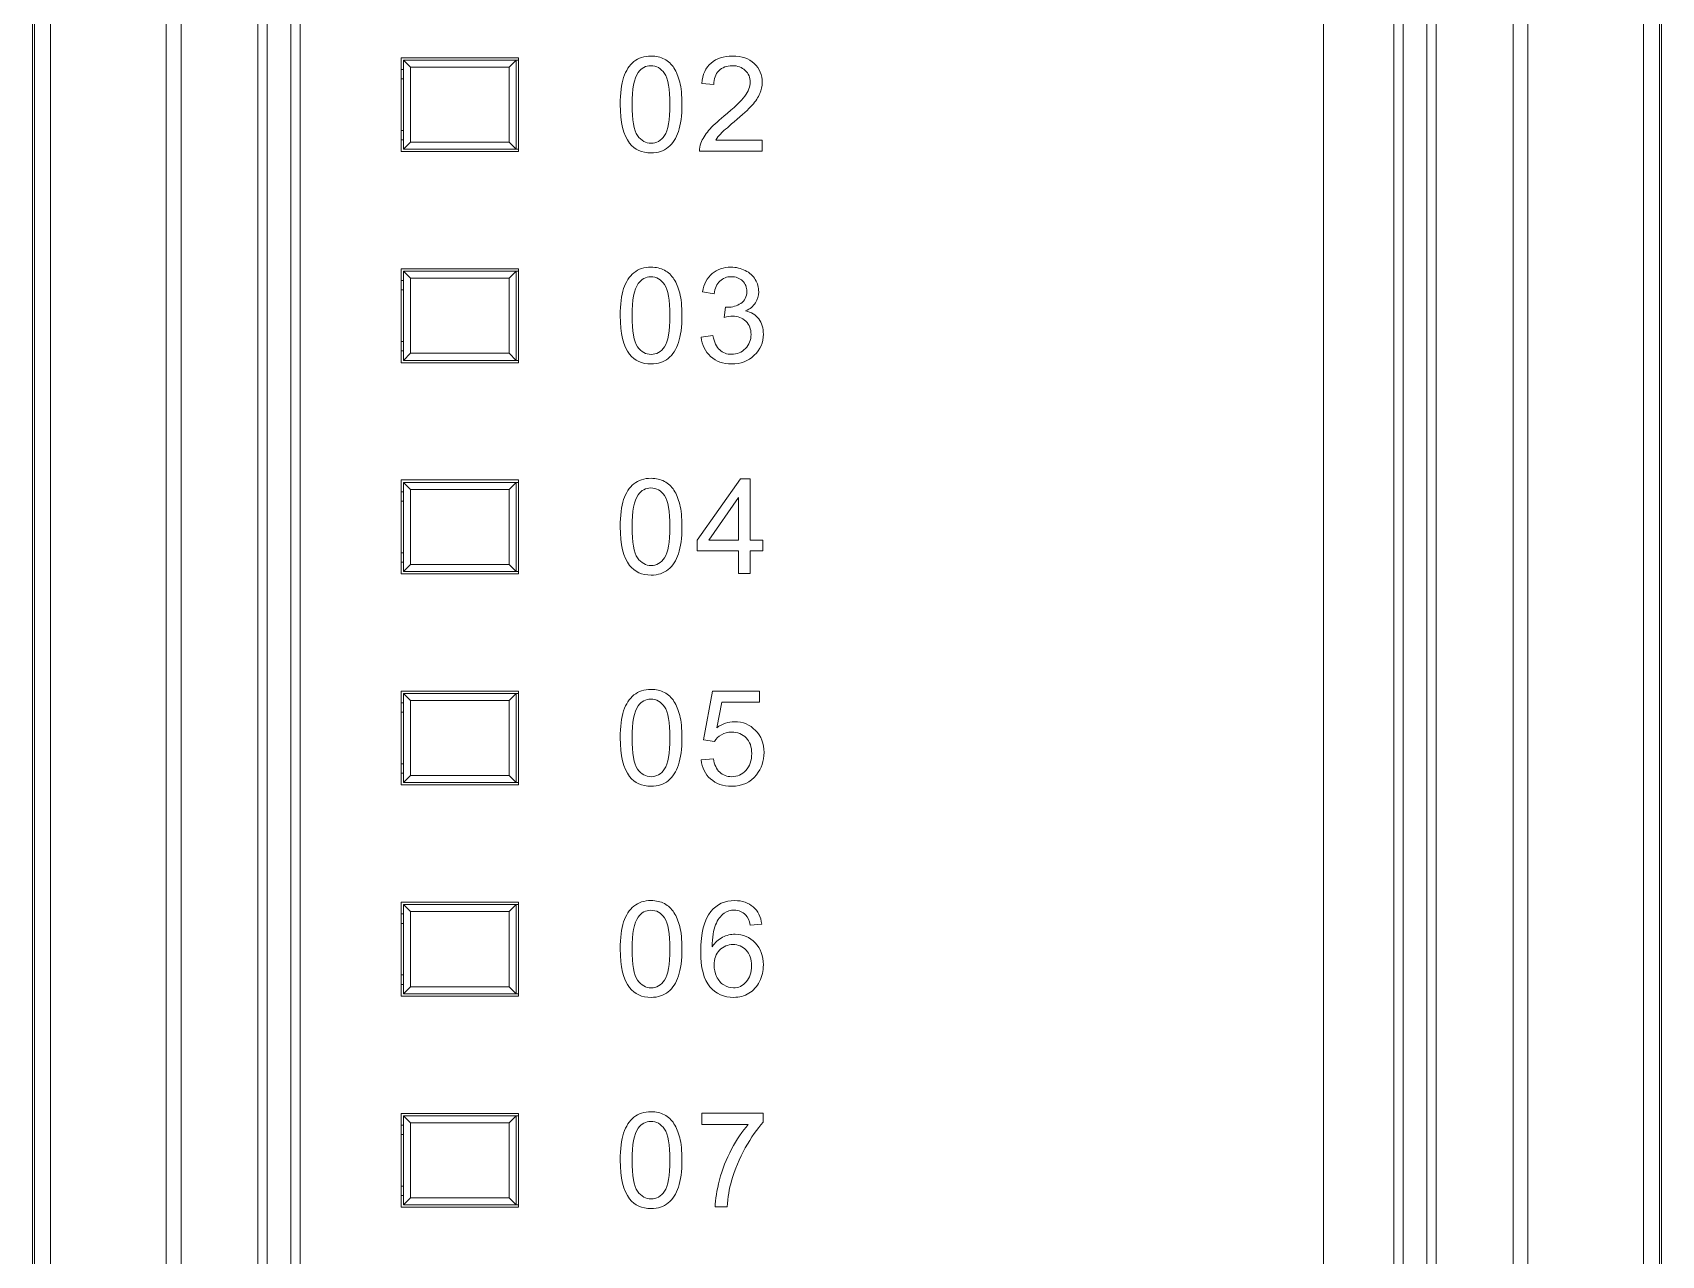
# Model space of a CAD drawing. Header units: millimetres. Extents: x 33157 to 59611, y -29750 to 1750.
# Drawn here: x 53865.92 to 53900.62, y -1305.34 to -1279.27 of the extents above; entities that cross this region are included whole.
import ezdxf

# ---------------------------------------------------------------- set-up
doc = ezdxf.new("R2010")
doc.units = ezdxf.units.MM
doc.layers.add('layer 1', color=7, linetype='Continuous', lineweight=18)

msp = doc.modelspace()

# ---------------------------------------------------------------- linework, layer by layer
at = {"layer": 'layer 1', "lineweight": 9}
for p, q in [((53865.916, -1256.061), (53865.916, -1354.561)), ((53900.616, -1256.061), (53900.616, -1354.561)), ((53865.954, -1256.726), (53865.954, -1353.897)), ((53866.295, -1256.726), (53866.295, -1353.897)), ((53900.236, -1256.726), (53900.236, -1353.897)), ((53900.578, -1256.726), (53900.578, -1353.897)), ((53868.762, -1261.042), (53868.762, -1349.581)), ((53869.078, -1261.042), (53869.078, -1349.581)), ((53870.716, -1261.311), (53870.716, -1349.311)), ((53870.916, -1261.311), (53870.916, -1349.311)), ((53871.416, -1261.311), (53871.416, -1349.311)), ((53871.616, -1261.311), (53871.616, -1349.311)), ((53894.916, -1261.311), (53894.916, -1349.311)), ((53895.116, -1261.311), (53895.116, -1349.311)), ((53895.616, -1261.311), (53895.616, -1349.311)), ((53895.816, -1261.311), (53895.816, -1349.311)), ((53897.454, -1261.042), (53897.454, -1349.581)), ((53897.77, -1261.042), (53897.77, -1349.581)), ((53873.766, -1279.811), (53873.766, -1281.811)), ((53873.816, -1279.861), (53873.816, -1281.761)), ((53873.966, -1280.011), (53873.966, -1281.611)), ((53876.066, -1280.011), (53876.066, -1281.611)), ((53876.216, -1279.861), (53876.216, -1281.761)), ((53876.266, -1279.811), (53876.266, -1281.811)), ((53873.766, -1284.311), (53873.766, -1286.311)), ((53873.816, -1284.361), (53873.816, -1286.261)), ((53873.966, -1284.511), (53873.966, -1286.111)), ((53876.066, -1284.511), (53876.066, -1286.111)), ((53876.216, -1284.361), (53876.216, -1286.261)), ((53876.266, -1284.311), (53876.266, -1286.311)), ((53873.766, -1288.811), (53873.766, -1290.811)), ((53873.816, -1288.861), (53873.816, -1290.761)), ((53873.966, -1289.011), (53873.966, -1290.611)), ((53876.066, -1289.011), (53876.066, -1290.611)), ((53876.216, -1288.861), (53876.216, -1290.761)), ((53876.266, -1288.811), (53876.266, -1290.811)), ((53873.766, -1293.311), (53873.766, -1295.311)), ((53873.816, -1293.361), (53873.816, -1295.261)), ((53873.966, -1293.511), (53873.966, -1295.111)), ((53876.066, -1293.511), (53876.066, -1295.111)), ((53876.216, -1293.361), (53876.216, -1295.261)), ((53876.266, -1293.311), (53876.266, -1295.311)), ((53873.766, -1297.811), (53873.766, -1299.811)), ((53873.816, -1297.861), (53873.816, -1299.761)), ((53873.966, -1298.011), (53873.966, -1299.611)), ((53876.066, -1298.011), (53876.066, -1299.611)), ((53876.216, -1297.861), (53876.216, -1299.761)), ((53876.266, -1297.811), (53876.266, -1299.811)), ((53873.766, -1302.311), (53873.766, -1304.311)), ((53873.816, -1302.361), (53873.816, -1304.261)), ((53873.966, -1302.511), (53873.966, -1304.111)), ((53876.066, -1302.511), (53876.066, -1304.111)), ((53876.216, -1302.361), (53876.216, -1304.261)), ((53876.266, -1302.311), (53876.266, -1304.311))]:
    msp.add_line(p, q, dxfattribs=at)
at = {"layer": 'layer 1'}
for points, knots in [([(53893.416, -1261.011), (53893.416, -1261.011), (53894.616, -1261.011), (53894.616, -1261.011), (53894.781, -1261.011), (53894.916, -1261.146), (53894.916, -1261.311), (53894.916, -1261.311), (53894.916, -1312.568), (53894.916, -1312.568), (53894.916, -1312.568), (53885.916, -1317.764), (53885.916, -1317.764), (53885.916, -1317.764), (53885.916, -1313.807), (53885.916, -1313.807), (53885.916, -1313.807), (53890.416, -1311.209), (53890.416, -1311.209), (53892.324, -1310.107), (53893.416, -1308.216), (53893.416, -1306.013), (53893.416, -1306.013), (53893.416, -1261.011), (53893.416, -1261.011)], [0, 0, 0, 0, 141285.913977, 141285.913977, 141285.913977, 282571.827954, 282571.827954, 282571.827954, 423857.74193, 423857.74193, 423857.74193, 565143.655907, 565143.655907, 565143.655907, 706429.569884, 706429.569884, 706429.569884, 847715.483861, 847715.483861, 847715.483861, 989001.397838, 989001.397838, 989001.397838, 1130287.311814, 1130287.311814, 1130287.311814, 1130287.311814]), ([(53878.434, -1280.807), (53878.434, -1280.569), (53878.459, -1280.376), (53878.508, -1280.23), (53878.557, -1280.084), (53878.63, -1279.971), (53878.727, -1279.893), (53878.823, -1279.814), (53878.945, -1279.775), (53879.092, -1279.775), (53879.2, -1279.775), (53879.295, -1279.797), (53879.377, -1279.84), (53879.459, -1279.884), (53879.527, -1279.947), (53879.58, -1280.03), (53879.632, -1280.111), (53879.674, -1280.212), (53879.704, -1280.33), (53879.734, -1280.448), (53879.749, -1280.607), (53879.749, -1280.807), (53879.749, -1281.044), (53879.725, -1281.236), (53879.676, -1281.382), (53879.628, -1281.528), (53879.555, -1281.641), (53879.458, -1281.72), (53879.362, -1281.799), (53879.239, -1281.838), (53879.092, -1281.838), (53878.897, -1281.838), (53878.745, -1281.769), (53878.634, -1281.63), (53878.501, -1281.461), (53878.434, -1281.187), (53878.434, -1280.807)], [0, 0, 0, 0, 138071.505665, 138071.505665, 138071.505665, 276143.011331, 276143.011331, 276143.011331, 414214.516996, 414214.516996, 414214.516996, 552286.022661, 552286.022661, 552286.022661, 690357.528326, 690357.528326, 690357.528326, 828429.033992, 828429.033992, 828429.033992, 966500.539657, 966500.539657, 966500.539657, 1104572.045322, 1104572.045322, 1104572.045322, 1242643.550988, 1242643.550988, 1242643.550988, 1380715.056653, 1380715.056653, 1380715.056653, 1518786.562318, 1518786.562318, 1518786.562318, 1656858.067983, 1656858.067983, 1656858.067983, 1656858.067983]), ([(53878.688, -1280.808), (53878.688, -1281.141), (53878.727, -1281.362), (53878.804, -1281.471), (53878.882, -1281.58), (53878.978, -1281.635), (53879.092, -1281.635), (53879.206, -1281.635), (53879.302, -1281.58), (53879.379, -1281.47), (53879.457, -1281.36), (53879.495, -1281.14), (53879.495, -1280.808), (53879.495, -1280.475), (53879.457, -1280.254), (53879.379, -1280.145), (53879.302, -1280.036), (53879.205, -1279.981), (53879.089, -1279.981), (53878.975, -1279.981), (53878.884, -1280.03), (53878.816, -1280.126), (53878.731, -1280.249), (53878.688, -1280.476), (53878.688, -1280.808)], [0, 0, 0, 0, 141285.521759, 141285.521759, 141285.521759, 282571.043519, 282571.043519, 282571.043519, 423856.565278, 423856.565278, 423856.565278, 565142.087038, 565142.087038, 565142.087038, 706427.608797, 706427.608797, 706427.608797, 847713.130557, 847713.130557, 847713.130557, 988998.652316, 988998.652316, 988998.652316, 1130284.174076, 1130284.174076, 1130284.174076, 1130284.174076]), ([(53881.462, -1281.567), (53881.462, -1281.567), (53881.462, -1281.804), (53881.462, -1281.804), (53881.462, -1281.804), (53880.124, -1281.804), (53880.124, -1281.804), (53880.122, -1281.745), (53880.132, -1281.687), (53880.153, -1281.632), (53880.187, -1281.541), (53880.242, -1281.451), (53880.318, -1281.363), (53880.394, -1281.275), (53880.502, -1281.173), (53880.643, -1281.058), (53880.861, -1280.878), (53881.01, -1280.736), (53881.088, -1280.63), (53881.166, -1280.525), (53881.205, -1280.425), (53881.205, -1280.331), (53881.205, -1280.233), (53881.17, -1280.15), (53881.099, -1280.082), (53881.028, -1280.015), (53880.936, -1279.981), (53880.823, -1279.981), (53880.703, -1279.981), (53880.607, -1280.017), (53880.535, -1280.088), (53880.463, -1280.159), (53880.427, -1280.258), (53880.426, -1280.385), (53880.426, -1280.385), (53880.172, -1280.359), (53880.172, -1280.359), (53880.189, -1280.169), (53880.255, -1280.024), (53880.369, -1279.925), (53880.483, -1279.825), (53880.636, -1279.775), (53880.829, -1279.775), (53881.022, -1279.775), (53881.176, -1279.829), (53881.289, -1279.936), (53881.402, -1280.044), (53881.459, -1280.178), (53881.459, -1280.337), (53881.459, -1280.418), (53881.442, -1280.497), (53881.409, -1280.575), (53881.376, -1280.654), (53881.321, -1280.736), (53881.244, -1280.823), (53881.167, -1280.909), (53881.04, -1281.028), (53880.862, -1281.178), (53880.713, -1281.303), (53880.617, -1281.388), (53880.575, -1281.433), (53880.532, -1281.477), (53880.497, -1281.522), (53880.47, -1281.567), (53880.47, -1281.567), (53881.462, -1281.567), (53881.462, -1281.567)], [0, 0, 0, 0, 135152.174278, 135152.174278, 135152.174278, 270304.348555, 270304.348555, 270304.348555, 405456.522833, 405456.522833, 405456.522833, 540608.697111, 540608.697111, 540608.697111, 675760.871389, 675760.871389, 675760.871389, 810913.045666, 810913.045666, 810913.045666, 946065.219944, 946065.219944, 946065.219944, 1081217.394222, 1081217.394222, 1081217.394222, 1216369.5685, 1216369.5685, 1216369.5685, 1351521.742777, 1351521.742777, 1351521.742777, 1486673.917055, 1486673.917055, 1486673.917055, 1621826.091333, 1621826.091333, 1621826.091333, 1756978.265611, 1756978.265611, 1756978.265611, 1892130.439888, 1892130.439888, 1892130.439888, 2027282.614166, 2027282.614166, 2027282.614166, 2162434.788444, 2162434.788444, 2162434.788444, 2297586.962722, 2297586.962722, 2297586.962722, 2432739.136999, 2432739.136999, 2432739.136999, 2567891.311277, 2567891.311277, 2567891.311277, 2703043.485555, 2703043.485555, 2703043.485555, 2838195.659833, 2838195.659833, 2838195.659833, 2973347.83411, 2973347.83411, 2973347.83411, 2973347.83411]), ([(53878.434, -1285.307), (53878.434, -1285.069), (53878.459, -1284.876), (53878.508, -1284.73), (53878.557, -1284.584), (53878.63, -1284.471), (53878.727, -1284.393), (53878.823, -1284.314), (53878.945, -1284.275), (53879.092, -1284.275), (53879.2, -1284.275), (53879.295, -1284.297), (53879.377, -1284.34), (53879.459, -1284.384), (53879.527, -1284.447), (53879.58, -1284.53), (53879.632, -1284.611), (53879.674, -1284.712), (53879.704, -1284.83), (53879.734, -1284.948), (53879.749, -1285.107), (53879.749, -1285.307), (53879.749, -1285.544), (53879.725, -1285.736), (53879.676, -1285.882), (53879.628, -1286.028), (53879.555, -1286.141), (53879.458, -1286.22), (53879.362, -1286.299), (53879.239, -1286.338), (53879.092, -1286.338), (53878.897, -1286.338), (53878.745, -1286.269), (53878.634, -1286.13), (53878.501, -1285.961), (53878.434, -1285.687), (53878.434, -1285.307)], [0, 0, 0, 0, 138077.391834, 138077.391834, 138077.391834, 276154.783667, 276154.783667, 276154.783667, 414232.175501, 414232.175501, 414232.175501, 552309.567334, 552309.567334, 552309.567334, 690386.959168, 690386.959168, 690386.959168, 828464.351002, 828464.351002, 828464.351002, 966541.742835, 966541.742835, 966541.742835, 1104619.134669, 1104619.134669, 1104619.134669, 1242696.526502, 1242696.526502, 1242696.526502, 1380773.918336, 1380773.918336, 1380773.918336, 1518851.31017, 1518851.31017, 1518851.31017, 1656928.702003, 1656928.702003, 1656928.702003, 1656928.702003]), ([(53878.688, -1285.308), (53878.688, -1285.641), (53878.727, -1285.862), (53878.804, -1285.971), (53878.882, -1286.08), (53878.978, -1286.135), (53879.092, -1286.135), (53879.206, -1286.135), (53879.302, -1286.08), (53879.379, -1285.97), (53879.457, -1285.86), (53879.495, -1285.64), (53879.495, -1285.308), (53879.495, -1284.975), (53879.457, -1284.754), (53879.379, -1284.645), (53879.302, -1284.536), (53879.205, -1284.481), (53879.089, -1284.481), (53878.975, -1284.481), (53878.884, -1284.53), (53878.816, -1284.626), (53878.731, -1284.749), (53878.688, -1284.976), (53878.688, -1285.308)], [0, 0, 0, 0, 141291.545216, 141291.545216, 141291.545216, 282583.090432, 282583.090432, 282583.090432, 423874.635648, 423874.635648, 423874.635648, 565166.180864, 565166.180864, 565166.180864, 706457.72608, 706457.72608, 706457.72608, 847749.271297, 847749.271297, 847749.271297, 989040.816513, 989040.816513, 989040.816513, 1130332.361729, 1130332.361729, 1130332.361729, 1130332.361729]), ([(53880.161, -1285.768), (53880.161, -1285.768), (53880.409, -1285.734), (53880.409, -1285.734), (53880.438, -1285.875), (53880.486, -1285.977), (53880.554, -1286.039), (53880.622, -1286.101), (53880.706, -1286.132), (53880.805, -1286.132), (53880.923, -1286.132), (53881.022, -1286.092), (53881.102, -1286.011), (53881.182, -1285.93), (53881.222, -1285.83), (53881.222, -1285.71), (53881.222, -1285.596), (53881.185, -1285.502), (53881.11, -1285.428), (53881.035, -1285.354), (53880.941, -1285.317), (53880.826, -1285.317), (53880.779, -1285.317), (53880.72, -1285.326), (53880.65, -1285.345), (53880.65, -1285.345), (53880.678, -1285.127), (53880.678, -1285.127), (53880.694, -1285.129), (53880.708, -1285.13), (53880.718, -1285.13), (53880.824, -1285.13), (53880.919, -1285.102), (53881.004, -1285.047), (53881.089, -1284.992), (53881.131, -1284.908), (53881.131, -1284.793), (53881.131, -1284.703), (53881.1, -1284.627), (53881.039, -1284.568), (53880.977, -1284.508), (53880.898, -1284.478), (53880.8, -1284.478), (53880.703, -1284.478), (53880.623, -1284.509), (53880.559, -1284.57), (53880.494, -1284.631), (53880.453, -1284.723), (53880.434, -1284.845), (53880.434, -1284.845), (53880.186, -1284.8), (53880.186, -1284.8), (53880.217, -1284.634), (53880.285, -1284.504), (53880.393, -1284.412), (53880.5, -1284.321), (53880.634, -1284.275), (53880.794, -1284.275), (53880.904, -1284.275), (53881.006, -1284.299), (53881.098, -1284.346), (53881.192, -1284.393), (53881.263, -1284.458), (53881.312, -1284.539), (53881.361, -1284.621), (53881.385, -1284.707), (53881.385, -1284.799), (53881.385, -1284.886), (53881.362, -1284.965), (53881.315, -1285.037), (53881.268, -1285.108), (53881.199, -1285.165), (53881.107, -1285.207), (53881.226, -1285.235), (53881.319, -1285.292), (53881.385, -1285.379), (53881.451, -1285.466), (53881.484, -1285.575), (53881.484, -1285.705), (53881.484, -1285.881), (53881.42, -1286.031), (53881.291, -1286.154), (53881.162, -1286.277), (53881, -1286.338), (53880.803, -1286.338), (53880.626, -1286.338), (53880.479, -1286.285), (53880.361, -1286.179), (53880.244, -1286.073), (53880.177, -1285.936), (53880.161, -1285.768)], [0, 0, 0, 0, 134223.887754, 134223.887754, 134223.887754, 268447.775508, 268447.775508, 268447.775508, 402671.663262, 402671.663262, 402671.663262, 536895.551017, 536895.551017, 536895.551017, 671119.438771, 671119.438771, 671119.438771, 805343.326525, 805343.326525, 805343.326525, 939567.214279, 939567.214279, 939567.214279, 1073791.102033, 1073791.102033, 1073791.102033, 1208014.989787, 1208014.989787, 1208014.989787, 1342238.877542, 1342238.877542, 1342238.877542, 1476462.765296, 1476462.765296, 1476462.765296, 1610686.65305, 1610686.65305, 1610686.65305, 1744910.540804, 1744910.540804, 1744910.540804, 1879134.428558, 1879134.428558, 1879134.428558, 2013358.316312, 2013358.316312, 2013358.316312, 2147582.204066, 2147582.204066, 2147582.204066, 2281806.091821, 2281806.091821, 2281806.091821, 2416029.979575, 2416029.979575, 2416029.979575, 2550253.867329, 2550253.867329, 2550253.867329, 2684477.755083, 2684477.755083, 2684477.755083, 2818701.642837, 2818701.642837, 2818701.642837, 2952925.530591, 2952925.530591, 2952925.530591, 3087149.418346, 3087149.418346, 3087149.418346, 3221373.3061, 3221373.3061, 3221373.3061, 3355597.193854, 3355597.193854, 3355597.193854, 3489821.081608, 3489821.081608, 3489821.081608, 3624044.969362, 3624044.969362, 3624044.969362, 3758268.857116, 3758268.857116, 3758268.857116, 3892492.74487, 3892492.74487, 3892492.74487, 4026716.632625, 4026716.632625, 4026716.632625, 4026716.632625]), ([(53880.954, -1290.804), (53880.954, -1290.804), (53880.954, -1290.322), (53880.954, -1290.322), (53880.954, -1290.322), (53880.076, -1290.322), (53880.076, -1290.322), (53880.076, -1290.322), (53880.076, -1290.093), (53880.076, -1290.093), (53880.076, -1290.093), (53880.999, -1288.784), (53880.999, -1288.784), (53880.999, -1288.784), (53881.202, -1288.784), (53881.202, -1288.784), (53881.202, -1288.784), (53881.202, -1290.093), (53881.202, -1290.093), (53881.202, -1290.093), (53881.476, -1290.093), (53881.476, -1290.093), (53881.476, -1290.093), (53881.476, -1290.322), (53881.476, -1290.322), (53881.476, -1290.322), (53881.202, -1290.322), (53881.202, -1290.322), (53881.202, -1290.322), (53881.202, -1290.804), (53881.202, -1290.804), (53881.202, -1290.804), (53880.954, -1290.804), (53880.954, -1290.804)], [0, 0, 0, 0, 138611.808091, 138611.808091, 138611.808091, 277223.616183, 277223.616183, 277223.616183, 415835.424274, 415835.424274, 415835.424274, 554447.232365, 554447.232365, 554447.232365, 693059.040457, 693059.040457, 693059.040457, 831670.848548, 831670.848548, 831670.848548, 970282.656639, 970282.656639, 970282.656639, 1108894.464731, 1108894.464731, 1108894.464731, 1247506.272822, 1247506.272822, 1247506.272822, 1386118.080913, 1386118.080913, 1386118.080913, 1524729.889005, 1524729.889005, 1524729.889005, 1524729.889005]), ([(53878.434, -1289.807), (53878.434, -1289.569), (53878.459, -1289.376), (53878.508, -1289.23), (53878.557, -1289.084), (53878.63, -1288.971), (53878.727, -1288.893), (53878.823, -1288.814), (53878.945, -1288.775), (53879.092, -1288.775), (53879.2, -1288.775), (53879.295, -1288.797), (53879.377, -1288.84), (53879.459, -1288.884), (53879.527, -1288.947), (53879.58, -1289.03), (53879.632, -1289.111), (53879.674, -1289.212), (53879.704, -1289.33), (53879.734, -1289.448), (53879.749, -1289.607), (53879.749, -1289.807), (53879.749, -1290.044), (53879.725, -1290.236), (53879.676, -1290.382), (53879.628, -1290.528), (53879.555, -1290.641), (53879.458, -1290.72), (53879.362, -1290.799), (53879.239, -1290.838), (53879.092, -1290.838), (53878.897, -1290.838), (53878.745, -1290.769), (53878.634, -1290.63), (53878.501, -1290.461), (53878.434, -1290.187), (53878.434, -1289.807)], [0, 0, 0, 0, 138083.278653, 138083.278653, 138083.278653, 276166.557306, 276166.557306, 276166.557306, 414249.835959, 414249.835959, 414249.835959, 552333.114612, 552333.114612, 552333.114612, 690416.393265, 690416.393265, 690416.393265, 828499.671918, 828499.671918, 828499.671918, 966582.950571, 966582.950571, 966582.950571, 1104666.229224, 1104666.229224, 1104666.229224, 1242749.507877, 1242749.507877, 1242749.507877, 1380832.78653, 1380832.78653, 1380832.78653, 1518916.065183, 1518916.065183, 1518916.065183, 1656999.343836, 1656999.343836, 1656999.343836, 1656999.343836]), ([(53878.688, -1289.808), (53878.688, -1290.141), (53878.727, -1290.362), (53878.804, -1290.471), (53878.882, -1290.58), (53878.978, -1290.635), (53879.092, -1290.635), (53879.206, -1290.635), (53879.302, -1290.58), (53879.379, -1290.47), (53879.457, -1290.36), (53879.495, -1290.14), (53879.495, -1289.808), (53879.495, -1289.475), (53879.457, -1289.254), (53879.379, -1289.145), (53879.302, -1289.036), (53879.205, -1288.981), (53879.089, -1288.981), (53878.975, -1288.981), (53878.884, -1289.03), (53878.816, -1289.126), (53878.731, -1289.249), (53878.688, -1289.476), (53878.688, -1289.808)], [0, 0, 0, 0, 141297.56934, 141297.56934, 141297.56934, 282595.13868, 282595.13868, 282595.13868, 423892.70802, 423892.70802, 423892.70802, 565190.277359, 565190.277359, 565190.277359, 706487.846699, 706487.846699, 706487.846699, 847785.416039, 847785.416039, 847785.416039, 989082.985379, 989082.985379, 989082.985379, 1130380.554719, 1130380.554719, 1130380.554719, 1130380.554719]), ([(53880.954, -1290.093), (53880.954, -1290.093), (53880.954, -1289.184), (53880.954, -1289.184), (53880.954, -1289.184), (53880.32, -1290.093), (53880.32, -1290.093), (53880.32, -1290.093), (53880.954, -1290.093), (53880.954, -1290.093)], [0, 0, 0, 0, 157152.716938, 157152.716938, 157152.716938, 314305.433875, 314305.433875, 314305.433875, 471458.150813, 471458.150813, 471458.150813, 471458.150813]), ([(53878.434, -1294.307), (53878.434, -1294.069), (53878.459, -1293.876), (53878.508, -1293.73), (53878.557, -1293.584), (53878.63, -1293.471), (53878.727, -1293.393), (53878.823, -1293.314), (53878.945, -1293.275), (53879.092, -1293.275), (53879.2, -1293.275), (53879.295, -1293.297), (53879.377, -1293.34), (53879.459, -1293.384), (53879.527, -1293.447), (53879.58, -1293.53), (53879.632, -1293.611), (53879.674, -1293.712), (53879.704, -1293.83), (53879.734, -1293.948), (53879.749, -1294.107), (53879.749, -1294.307), (53879.749, -1294.544), (53879.725, -1294.736), (53879.676, -1294.882), (53879.628, -1295.028), (53879.555, -1295.141), (53879.458, -1295.22), (53879.362, -1295.299), (53879.239, -1295.338), (53879.092, -1295.338), (53878.897, -1295.338), (53878.745, -1295.269), (53878.634, -1295.13), (53878.501, -1294.961), (53878.434, -1294.687), (53878.434, -1294.307)], [0, 0, 0, 0, 138089.166123, 138089.166123, 138089.166123, 276178.332247, 276178.332247, 276178.332247, 414267.49837, 414267.49837, 414267.49837, 552356.664494, 552356.664494, 552356.664494, 690445.830617, 690445.830617, 690445.830617, 828534.996741, 828534.996741, 828534.996741, 966624.162864, 966624.162864, 966624.162864, 1104713.328987, 1104713.328987, 1104713.328987, 1242802.495111, 1242802.495111, 1242802.495111, 1380891.661234, 1380891.661234, 1380891.661234, 1518980.827358, 1518980.827358, 1518980.827358, 1657069.993481, 1657069.993481, 1657069.993481, 1657069.993481]), ([(53878.688, -1294.308), (53878.688, -1294.641), (53878.727, -1294.862), (53878.804, -1294.971), (53878.882, -1295.08), (53878.978, -1295.135), (53879.092, -1295.135), (53879.206, -1295.135), (53879.302, -1295.08), (53879.379, -1294.97), (53879.457, -1294.86), (53879.495, -1294.64), (53879.495, -1294.308), (53879.495, -1293.975), (53879.457, -1293.754), (53879.379, -1293.645), (53879.302, -1293.536), (53879.205, -1293.481), (53879.089, -1293.481), (53878.975, -1293.481), (53878.884, -1293.53), (53878.816, -1293.626), (53878.731, -1293.749), (53878.688, -1293.976), (53878.688, -1294.308)], [0, 0, 0, 0, 141303.594131, 141303.594131, 141303.594131, 282607.188261, 282607.188261, 282607.188261, 423910.782392, 423910.782392, 423910.782392, 565214.376522, 565214.376522, 565214.376522, 706517.970653, 706517.970653, 706517.970653, 847821.564784, 847821.564784, 847821.564784, 989125.158914, 989125.158914, 989125.158914, 1130428.753045, 1130428.753045, 1130428.753045, 1130428.753045]), ([(53880.161, -1294.774), (53880.161, -1294.774), (53880.42, -1294.754), (53880.42, -1294.754), (53880.44, -1294.88), (53880.484, -1294.975), (53880.554, -1295.039), (53880.623, -1295.103), (53880.709, -1295.135), (53880.809, -1295.135), (53880.93, -1295.135), (53881.031, -1295.09), (53881.113, -1295), (53881.195, -1294.91), (53881.236, -1294.79), (53881.236, -1294.642), (53881.236, -1294.5), (53881.197, -1294.388), (53881.118, -1294.307), (53881.04, -1294.225), (53880.936, -1294.184), (53880.806, -1294.184), (53880.726, -1294.184), (53880.654, -1294.202), (53880.59, -1294.239), (53880.527, -1294.276), (53880.477, -1294.323), (53880.44, -1294.381), (53880.44, -1294.381), (53880.206, -1294.348), (53880.206, -1294.348), (53880.206, -1294.348), (53880.4, -1293.309), (53880.4, -1293.309), (53880.4, -1293.309), (53881.402, -1293.309), (53881.402, -1293.309), (53881.402, -1293.309), (53881.402, -1293.546), (53881.402, -1293.546), (53881.402, -1293.546), (53880.598, -1293.546), (53880.598, -1293.546), (53880.598, -1293.546), (53880.491, -1294.091), (53880.491, -1294.091), (53880.612, -1294.006), (53880.739, -1293.964), (53880.871, -1293.964), (53881.047, -1293.964), (53881.196, -1294.025), (53881.317, -1294.147), (53881.438, -1294.269), (53881.498, -1294.427), (53881.498, -1294.618), (53881.498, -1294.801), (53881.445, -1294.959), (53881.339, -1295.093), (53881.21, -1295.256), (53881.033, -1295.338), (53880.809, -1295.338), (53880.625, -1295.338), (53880.476, -1295.286), (53880.36, -1295.183), (53880.243, -1295.08), (53880.177, -1294.944), (53880.161, -1294.774)], [0, 0, 0, 0, 135170.336776, 135170.336776, 135170.336776, 270340.673553, 270340.673553, 270340.673553, 405511.010329, 405511.010329, 405511.010329, 540681.347106, 540681.347106, 540681.347106, 675851.683882, 675851.683882, 675851.683882, 811022.020659, 811022.020659, 811022.020659, 946192.357435, 946192.357435, 946192.357435, 1081362.694212, 1081362.694212, 1081362.694212, 1216533.030988, 1216533.030988, 1216533.030988, 1351703.367765, 1351703.367765, 1351703.367765, 1486873.704541, 1486873.704541, 1486873.704541, 1622044.041318, 1622044.041318, 1622044.041318, 1757214.378094, 1757214.378094, 1757214.378094, 1892384.71487, 1892384.71487, 1892384.71487, 2027555.051647, 2027555.051647, 2027555.051647, 2162725.388423, 2162725.388423, 2162725.388423, 2297895.7252, 2297895.7252, 2297895.7252, 2433066.061976, 2433066.061976, 2433066.061976, 2568236.398753, 2568236.398753, 2568236.398753, 2703406.735529, 2703406.735529, 2703406.735529, 2838577.072306, 2838577.072306, 2838577.072306, 2973747.409082, 2973747.409082, 2973747.409082, 2973747.409082]), ([(53878.434, -1298.807), (53878.434, -1298.569), (53878.459, -1298.376), (53878.508, -1298.23), (53878.557, -1298.084), (53878.63, -1297.971), (53878.727, -1297.893), (53878.823, -1297.814), (53878.945, -1297.775), (53879.092, -1297.775), (53879.2, -1297.775), (53879.295, -1297.797), (53879.377, -1297.84), (53879.459, -1297.884), (53879.527, -1297.947), (53879.58, -1298.03), (53879.632, -1298.111), (53879.674, -1298.212), (53879.704, -1298.33), (53879.734, -1298.448), (53879.749, -1298.607), (53879.749, -1298.807), (53879.749, -1299.044), (53879.725, -1299.236), (53879.676, -1299.382), (53879.628, -1299.528), (53879.555, -1299.641), (53879.458, -1299.72), (53879.362, -1299.799), (53879.239, -1299.838), (53879.092, -1299.838), (53878.897, -1299.838), (53878.745, -1299.769), (53878.634, -1299.63), (53878.501, -1299.461), (53878.434, -1299.187), (53878.434, -1298.807)], [0, 0, 0, 0, 138095.054245, 138095.054245, 138095.054245, 276190.10849, 276190.10849, 276190.10849, 414285.162734, 414285.162734, 414285.162734, 552380.216979, 552380.216979, 552380.216979, 690475.271224, 690475.271224, 690475.271224, 828570.325469, 828570.325469, 828570.325469, 966665.379713, 966665.379713, 966665.379713, 1104760.433958, 1104760.433958, 1104760.433958, 1242855.488203, 1242855.488203, 1242855.488203, 1380950.542448, 1380950.542448, 1380950.542448, 1519045.596692, 1519045.596692, 1519045.596692, 1657140.650937, 1657140.650937, 1657140.650937, 1657140.650937]), ([(53881.45, -1298.277), (53881.45, -1298.277), (53881.205, -1298.297), (53881.205, -1298.297), (53881.183, -1298.2), (53881.151, -1298.129), (53881.11, -1298.085), (53881.043, -1298.014), (53880.96, -1297.978), (53880.861, -1297.978), (53880.781, -1297.978), (53880.711, -1298), (53880.65, -1298.045), (53880.572, -1298.102), (53880.511, -1298.184), (53880.465, -1298.293), (53880.42, -1298.403), (53880.397, -1298.559), (53880.395, -1298.761), (53880.455, -1298.67), (53880.528, -1298.602), (53880.614, -1298.558), (53880.701, -1298.514), (53880.791, -1298.492), (53880.886, -1298.492), (53881.052, -1298.492), (53881.193, -1298.553), (53881.31, -1298.675), (53881.426, -1298.797), (53881.484, -1298.954), (53881.484, -1299.147), (53881.484, -1299.274), (53881.457, -1299.392), (53881.402, -1299.501), (53881.347, -1299.61), (53881.273, -1299.693), (53881.177, -1299.751), (53881.081, -1299.809), (53880.972, -1299.838), (53880.851, -1299.838), (53880.645, -1299.838), (53880.476, -1299.762), (53880.345, -1299.61), (53880.215, -1299.458), (53880.149, -1299.207), (53880.149, -1298.858), (53880.149, -1298.468), (53880.222, -1298.184), (53880.366, -1298.007), (53880.492, -1297.852), (53880.662, -1297.775), (53880.876, -1297.775), (53881.035, -1297.775), (53881.166, -1297.82), (53881.267, -1297.909), (53881.369, -1297.998), (53881.43, -1298.12), (53881.45, -1298.277)], [0, 0, 0, 0, 135696.440117, 135696.440117, 135696.440117, 271392.880234, 271392.880234, 271392.880234, 407089.320351, 407089.320351, 407089.320351, 542785.760468, 542785.760468, 542785.760468, 678482.200585, 678482.200585, 678482.200585, 814178.640702, 814178.640702, 814178.640702, 949875.080819, 949875.080819, 949875.080819, 1085571.520937, 1085571.520937, 1085571.520937, 1221267.961054, 1221267.961054, 1221267.961054, 1356964.401171, 1356964.401171, 1356964.401171, 1492660.841288, 1492660.841288, 1492660.841288, 1628357.281405, 1628357.281405, 1628357.281405, 1764053.721522, 1764053.721522, 1764053.721522, 1899750.161639, 1899750.161639, 1899750.161639, 2035446.601756, 2035446.601756, 2035446.601756, 2171143.041873, 2171143.041873, 2171143.041873, 2306839.48199, 2306839.48199, 2306839.48199, 2442535.922107, 2442535.922107, 2442535.922107, 2578232.362224, 2578232.362224, 2578232.362224, 2578232.362224]), ([(53878.688, -1298.808), (53878.688, -1299.141), (53878.727, -1299.362), (53878.804, -1299.471), (53878.882, -1299.58), (53878.978, -1299.635), (53879.092, -1299.635), (53879.206, -1299.635), (53879.302, -1299.58), (53879.379, -1299.47), (53879.457, -1299.36), (53879.495, -1299.14), (53879.495, -1298.808), (53879.495, -1298.475), (53879.457, -1298.254), (53879.379, -1298.145), (53879.302, -1298.036), (53879.205, -1297.981), (53879.089, -1297.981), (53878.975, -1297.981), (53878.884, -1298.03), (53878.816, -1298.126), (53878.731, -1298.249), (53878.688, -1298.476), (53878.688, -1298.808)], [0, 0, 0, 0, 141309.619588, 141309.619588, 141309.619588, 282619.239177, 282619.239177, 282619.239177, 423928.858765, 423928.858765, 423928.858765, 565238.478353, 565238.478353, 565238.478353, 706548.097942, 706548.097942, 706548.097942, 847857.71753, 847857.71753, 847857.71753, 989167.337118, 989167.337118, 989167.337118, 1130476.956707, 1130476.956707, 1130476.956707, 1130476.956707]), ([(53880.434, -1299.149), (53880.434, -1299.235), (53880.453, -1299.317), (53880.489, -1299.395), (53880.525, -1299.473), (53880.576, -1299.532), (53880.64, -1299.573), (53880.705, -1299.614), (53880.774, -1299.635), (53880.847, -1299.635), (53880.953, -1299.635), (53881.043, -1299.593), (53881.118, -1299.508), (53881.193, -1299.423), (53881.23, -1299.308), (53881.23, -1299.163), (53881.23, -1299.023), (53881.193, -1298.913), (53881.119, -1298.833), (53881.045, -1298.753), (53880.951, -1298.712), (53880.837, -1298.712), (53880.725, -1298.712), (53880.63, -1298.753), (53880.551, -1298.833), (53880.473, -1298.913), (53880.434, -1299.019), (53880.434, -1299.149)], [0, 0, 0, 0, 140171.183775, 140171.183775, 140171.183775, 280342.36755, 280342.36755, 280342.36755, 420513.551325, 420513.551325, 420513.551325, 560684.735099, 560684.735099, 560684.735099, 700855.918874, 700855.918874, 700855.918874, 841027.102649, 841027.102649, 841027.102649, 981198.286424, 981198.286424, 981198.286424, 1121369.470199, 1121369.470199, 1121369.470199, 1261540.653974, 1261540.653974, 1261540.653974, 1261540.653974]), ([(53878.434, -1303.307), (53878.434, -1303.069), (53878.459, -1302.876), (53878.508, -1302.73), (53878.557, -1302.584), (53878.63, -1302.471), (53878.727, -1302.393), (53878.823, -1302.314), (53878.945, -1302.275), (53879.092, -1302.275), (53879.2, -1302.275), (53879.295, -1302.297), (53879.377, -1302.34), (53879.459, -1302.384), (53879.527, -1302.447), (53879.58, -1302.53), (53879.632, -1302.611), (53879.674, -1302.712), (53879.704, -1302.83), (53879.734, -1302.948), (53879.749, -1303.107), (53879.749, -1303.307), (53879.749, -1303.544), (53879.725, -1303.736), (53879.676, -1303.882), (53879.628, -1304.028), (53879.555, -1304.141), (53879.458, -1304.22), (53879.362, -1304.299), (53879.239, -1304.338), (53879.092, -1304.338), (53878.897, -1304.338), (53878.745, -1304.269), (53878.634, -1304.13), (53878.501, -1303.961), (53878.434, -1303.687), (53878.434, -1303.307)], [0, 0, 0, 0, 138100.943017, 138100.943017, 138100.943017, 276201.886034, 276201.886034, 276201.886034, 414302.829051, 414302.829051, 414302.829051, 552403.772068, 552403.772068, 552403.772068, 690504.715085, 690504.715085, 690504.715085, 828605.658102, 828605.658102, 828605.658102, 966706.601119, 966706.601119, 966706.601119, 1104807.544136, 1104807.544136, 1104807.544136, 1242908.487153, 1242908.487153, 1242908.487153, 1381009.43017, 1381009.43017, 1381009.43017, 1519110.373187, 1519110.373187, 1519110.373187, 1657211.316204, 1657211.316204, 1657211.316204, 1657211.316204]), ([(53878.688, -1303.308), (53878.688, -1303.641), (53878.727, -1303.862), (53878.804, -1303.971), (53878.882, -1304.08), (53878.978, -1304.135), (53879.092, -1304.135), (53879.206, -1304.135), (53879.302, -1304.08), (53879.379, -1303.97), (53879.457, -1303.86), (53879.495, -1303.64), (53879.495, -1303.308), (53879.495, -1302.975), (53879.457, -1302.754), (53879.379, -1302.645), (53879.302, -1302.536), (53879.205, -1302.481), (53879.089, -1302.481), (53878.975, -1302.481), (53878.884, -1302.53), (53878.816, -1302.626), (53878.731, -1302.749), (53878.688, -1302.976), (53878.688, -1303.308)], [0, 0, 0, 0, 141315.645713, 141315.645713, 141315.645713, 282631.291426, 282631.291426, 282631.291426, 423946.937139, 423946.937139, 423946.937139, 565262.582852, 565262.582852, 565262.582852, 706578.228564, 706578.228564, 706578.228564, 847893.874277, 847893.874277, 847893.874277, 989209.51999, 989209.51999, 989209.51999, 1130525.165703, 1130525.165703, 1130525.165703, 1130525.165703]), ([(53880.175, -1302.546), (53880.175, -1302.546), (53880.175, -1302.309), (53880.175, -1302.309), (53880.175, -1302.309), (53881.481, -1302.309), (53881.481, -1302.309), (53881.481, -1302.309), (53881.481, -1302.501), (53881.481, -1302.501), (53881.353, -1302.638), (53881.225, -1302.82), (53881.099, -1303.047), (53880.972, -1303.274), (53880.875, -1303.508), (53880.806, -1303.748), (53880.757, -1303.917), (53880.725, -1304.103), (53880.711, -1304.304), (53880.711, -1304.304), (53880.457, -1304.304), (53880.457, -1304.304), (53880.46, -1304.145), (53880.491, -1303.953), (53880.551, -1303.728), (53880.61, -1303.502), (53880.695, -1303.284), (53880.807, -1303.075), (53880.918, -1302.866), (53881.037, -1302.689), (53881.162, -1302.546), (53881.162, -1302.546), (53880.175, -1302.546), (53880.175, -1302.546)], [0, 0, 0, 0, 138628.856823, 138628.856823, 138628.856823, 277257.713646, 277257.713646, 277257.713646, 415886.570469, 415886.570469, 415886.570469, 554515.427292, 554515.427292, 554515.427292, 693144.284114, 693144.284114, 693144.284114, 831773.140937, 831773.140937, 831773.140937, 970401.99776, 970401.99776, 970401.99776, 1109030.854583, 1109030.854583, 1109030.854583, 1247659.711406, 1247659.711406, 1247659.711406, 1386288.568229, 1386288.568229, 1386288.568229, 1524917.425052, 1524917.425052, 1524917.425052, 1524917.425052])]:
    msp.add_open_spline(points, degree=3, knots=knots, dxfattribs=at)
at = {"layer": 'layer 1', "lineweight": 9}
for points in [[(53876.266, -1279.811), (53876.266, -1279.811), (53873.766, -1279.811), (53873.766, -1279.811)], [(53873.816, -1280.061), (53873.816, -1280.061), (53873.766, -1280.061), (53873.766, -1280.061)], [(53873.816, -1279.861), (53873.816, -1279.861), (53876.266, -1279.861), (53876.266, -1279.861)], [(53873.816, -1279.861), (53873.816, -1279.861), (53873.966, -1280.011), (53873.966, -1280.011)], [(53876.066, -1280.011), (53876.066, -1280.011), (53873.966, -1280.011), (53873.966, -1280.011)], [(53876.216, -1279.861), (53876.216, -1279.861), (53876.066, -1280.011), (53876.066, -1280.011)], [(53873.816, -1280.261), (53873.816, -1280.261), (53873.766, -1280.261), (53873.766, -1280.261)], [(53873.766, -1281.361), (53873.766, -1281.361), (53873.816, -1281.361), (53873.816, -1281.361)], [(53873.766, -1281.811), (53873.766, -1281.811), (53876.266, -1281.811), (53876.266, -1281.811)], [(53873.766, -1281.561), (53873.766, -1281.561), (53873.816, -1281.561), (53873.816, -1281.561)], [(53873.816, -1281.761), (53873.816, -1281.761), (53876.266, -1281.761), (53876.266, -1281.761)], [(53873.816, -1281.761), (53873.816, -1281.761), (53873.966, -1281.611), (53873.966, -1281.611)], [(53873.966, -1281.611), (53873.966, -1281.611), (53876.066, -1281.611), (53876.066, -1281.611)], [(53876.216, -1281.761), (53876.216, -1281.761), (53876.066, -1281.611), (53876.066, -1281.611)], [(53876.266, -1284.311), (53876.266, -1284.311), (53873.766, -1284.311), (53873.766, -1284.311)], [(53873.816, -1284.561), (53873.816, -1284.561), (53873.766, -1284.561), (53873.766, -1284.561)], [(53873.816, -1284.361), (53873.816, -1284.361), (53876.266, -1284.361), (53876.266, -1284.361)], [(53873.816, -1284.361), (53873.816, -1284.361), (53873.966, -1284.511), (53873.966, -1284.511)], [(53876.066, -1284.511), (53876.066, -1284.511), (53873.966, -1284.511), (53873.966, -1284.511)], [(53876.216, -1284.361), (53876.216, -1284.361), (53876.066, -1284.511), (53876.066, -1284.511)], [(53873.816, -1284.761), (53873.816, -1284.761), (53873.766, -1284.761), (53873.766, -1284.761)], [(53873.766, -1285.861), (53873.766, -1285.861), (53873.816, -1285.861), (53873.816, -1285.861)], [(53873.766, -1286.311), (53873.766, -1286.311), (53876.266, -1286.311), (53876.266, -1286.311)], [(53873.766, -1286.061), (53873.766, -1286.061), (53873.816, -1286.061), (53873.816, -1286.061)], [(53873.816, -1286.261), (53873.816, -1286.261), (53876.266, -1286.261), (53876.266, -1286.261)], [(53873.816, -1286.261), (53873.816, -1286.261), (53873.966, -1286.111), (53873.966, -1286.111)], [(53873.966, -1286.111), (53873.966, -1286.111), (53876.066, -1286.111), (53876.066, -1286.111)], [(53876.216, -1286.261), (53876.216, -1286.261), (53876.066, -1286.111), (53876.066, -1286.111)], [(53876.266, -1288.811), (53876.266, -1288.811), (53873.766, -1288.811), (53873.766, -1288.811)], [(53873.816, -1289.061), (53873.816, -1289.061), (53873.766, -1289.061), (53873.766, -1289.061)], [(53873.816, -1288.861), (53873.816, -1288.861), (53876.266, -1288.861), (53876.266, -1288.861)], [(53873.816, -1288.861), (53873.816, -1288.861), (53873.966, -1289.011), (53873.966, -1289.011)], [(53876.066, -1289.011), (53876.066, -1289.011), (53873.966, -1289.011), (53873.966, -1289.011)], [(53876.216, -1288.861), (53876.216, -1288.861), (53876.066, -1289.011), (53876.066, -1289.011)], [(53873.816, -1289.261), (53873.816, -1289.261), (53873.766, -1289.261), (53873.766, -1289.261)], [(53873.766, -1290.361), (53873.766, -1290.361), (53873.816, -1290.361), (53873.816, -1290.361)], [(53873.766, -1290.811), (53873.766, -1290.811), (53876.266, -1290.811), (53876.266, -1290.811)], [(53873.766, -1290.561), (53873.766, -1290.561), (53873.816, -1290.561), (53873.816, -1290.561)], [(53873.816, -1290.761), (53873.816, -1290.761), (53876.266, -1290.761), (53876.266, -1290.761)], [(53873.816, -1290.761), (53873.816, -1290.761), (53873.966, -1290.611), (53873.966, -1290.611)], [(53873.966, -1290.611), (53873.966, -1290.611), (53876.066, -1290.611), (53876.066, -1290.611)], [(53876.216, -1290.761), (53876.216, -1290.761), (53876.066, -1290.611), (53876.066, -1290.611)], [(53876.266, -1293.311), (53876.266, -1293.311), (53873.766, -1293.311), (53873.766, -1293.311)], [(53873.816, -1293.561), (53873.816, -1293.561), (53873.766, -1293.561), (53873.766, -1293.561)], [(53873.816, -1293.361), (53873.816, -1293.361), (53876.266, -1293.361), (53876.266, -1293.361)], [(53873.816, -1293.361), (53873.816, -1293.361), (53873.966, -1293.511), (53873.966, -1293.511)], [(53876.066, -1293.511), (53876.066, -1293.511), (53873.966, -1293.511), (53873.966, -1293.511)], [(53876.216, -1293.361), (53876.216, -1293.361), (53876.066, -1293.511), (53876.066, -1293.511)], [(53873.816, -1293.761), (53873.816, -1293.761), (53873.766, -1293.761), (53873.766, -1293.761)], [(53873.766, -1294.861), (53873.766, -1294.861), (53873.816, -1294.861), (53873.816, -1294.861)], [(53873.766, -1295.311), (53873.766, -1295.311), (53876.266, -1295.311), (53876.266, -1295.311)], [(53873.766, -1295.061), (53873.766, -1295.061), (53873.816, -1295.061), (53873.816, -1295.061)], [(53873.816, -1295.261), (53873.816, -1295.261), (53876.266, -1295.261), (53876.266, -1295.261)], [(53873.816, -1295.261), (53873.816, -1295.261), (53873.966, -1295.111), (53873.966, -1295.111)], [(53873.966, -1295.111), (53873.966, -1295.111), (53876.066, -1295.111), (53876.066, -1295.111)], [(53876.216, -1295.261), (53876.216, -1295.261), (53876.066, -1295.111), (53876.066, -1295.111)], [(53876.266, -1297.811), (53876.266, -1297.811), (53873.766, -1297.811), (53873.766, -1297.811)], [(53873.816, -1298.061), (53873.816, -1298.061), (53873.766, -1298.061), (53873.766, -1298.061)], [(53873.816, -1297.861), (53873.816, -1297.861), (53876.266, -1297.861), (53876.266, -1297.861)], [(53873.816, -1297.861), (53873.816, -1297.861), (53873.966, -1298.011), (53873.966, -1298.011)], [(53876.066, -1298.011), (53876.066, -1298.011), (53873.966, -1298.011), (53873.966, -1298.011)], [(53876.216, -1297.861), (53876.216, -1297.861), (53876.066, -1298.011), (53876.066, -1298.011)], [(53873.816, -1298.261), (53873.816, -1298.261), (53873.766, -1298.261), (53873.766, -1298.261)], [(53873.766, -1299.361), (53873.766, -1299.361), (53873.816, -1299.361), (53873.816, -1299.361)], [(53873.766, -1299.811), (53873.766, -1299.811), (53876.266, -1299.811), (53876.266, -1299.811)], [(53873.766, -1299.561), (53873.766, -1299.561), (53873.816, -1299.561), (53873.816, -1299.561)], [(53873.816, -1299.761), (53873.816, -1299.761), (53876.266, -1299.761), (53876.266, -1299.761)], [(53873.816, -1299.761), (53873.816, -1299.761), (53873.966, -1299.611), (53873.966, -1299.611)], [(53873.966, -1299.611), (53873.966, -1299.611), (53876.066, -1299.611), (53876.066, -1299.611)], [(53876.216, -1299.761), (53876.216, -1299.761), (53876.066, -1299.611), (53876.066, -1299.611)], [(53876.266, -1302.311), (53876.266, -1302.311), (53873.766, -1302.311), (53873.766, -1302.311)], [(53873.816, -1302.561), (53873.816, -1302.561), (53873.766, -1302.561), (53873.766, -1302.561)], [(53873.816, -1302.361), (53873.816, -1302.361), (53876.266, -1302.361), (53876.266, -1302.361)], [(53873.816, -1302.361), (53873.816, -1302.361), (53873.966, -1302.511), (53873.966, -1302.511)], [(53876.066, -1302.511), (53876.066, -1302.511), (53873.966, -1302.511), (53873.966, -1302.511)], [(53876.216, -1302.361), (53876.216, -1302.361), (53876.066, -1302.511), (53876.066, -1302.511)], [(53873.816, -1302.761), (53873.816, -1302.761), (53873.766, -1302.761), (53873.766, -1302.761)], [(53873.766, -1303.861), (53873.766, -1303.861), (53873.816, -1303.861), (53873.816, -1303.861)], [(53873.766, -1304.311), (53873.766, -1304.311), (53876.266, -1304.311), (53876.266, -1304.311)], [(53873.766, -1304.061), (53873.766, -1304.061), (53873.816, -1304.061), (53873.816, -1304.061)], [(53873.816, -1304.261), (53873.816, -1304.261), (53876.266, -1304.261), (53876.266, -1304.261)], [(53873.816, -1304.261), (53873.816, -1304.261), (53873.966, -1304.111), (53873.966, -1304.111)], [(53873.966, -1304.111), (53873.966, -1304.111), (53876.066, -1304.111), (53876.066, -1304.111)], [(53876.216, -1304.261), (53876.216, -1304.261), (53876.066, -1304.111), (53876.066, -1304.111)]]:
    msp.add_open_spline(points, degree=3, dxfattribs=at)

doc.saveas('drawing.dxf')
